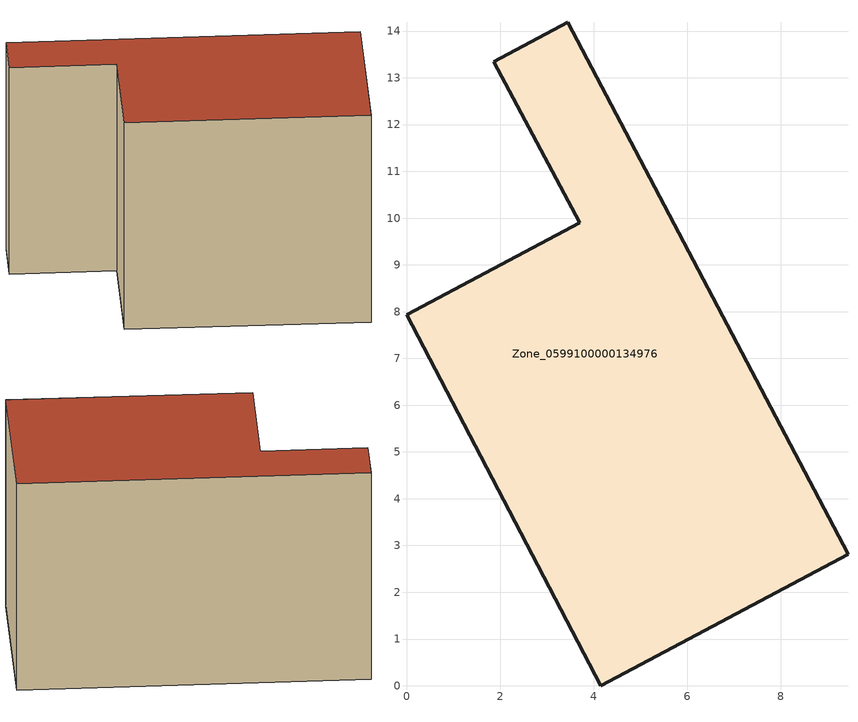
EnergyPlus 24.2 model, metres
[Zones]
Zone_0599100000134976
 floor ground (C_G): 1.87,13.35 3.45,14.19 9.44,2.81 4.15,0 0,7.94 3.7,9.9 z0
 wall outside (C_F): 4.15,0 9.44,2.81 3.45,14.19 1.87,13.35 3.7,9.9 0,7.94 4.15,0 z0:8.69
 roof outside (C_R): 3.45,14.19 1.87,13.35 3.7,9.9 0,7.94 4.15,0 9.44,2.81 z8.69
[BUILDING]
Pand.0599100000134976: North Axis=0; Terrain=City; Loads Convergence Tolerance Value=0.04; Temperature Convergence Tolerance Value=0.4; Solar Distribution=FullExterior; Maximum Number of Warmup Days=25; Minimum Number of Warmup Days=1
[Site:Location]
Rotterdam.The.Hague.AP_ZH_NLD Design_Conditions: Latitude=51.96; Longitude=4.45; Time Zone=1; Elevation=-4.5
[SITE:GROUNDTEMPERATURE:BUILDINGSURFACE]
18, 18, 18, 18, 18, 18, 18, 18, 18, 18, 18, 18
[MATERIAL] Thermal Absorptance=0.9; Solar Absorptance=0.7; Visible Absorptance=0.7
Name | Roughness | Thickness | Conductivity | Density | Specific Heat
G.TI.1975-1991 | MediumSmooth | 0.15 | 0.288461 | 540 | 1210
F.TI.1975-1991 | Rough | 0.3 | 0.230769 | 1920 | 840
R.TI.1975-1991 | MediumRough | 0.2 | 0.153846 | 1500 | 1000
[CONSTRUCTION]
C_G: G.TI.1975-1991
C_F: F.TI.1975-1991
C_R: R.TI.1975-1991
[ZONE]
Zone_0599100000134976: Type=1; Multiplier=1; Ceiling Height=Autocalculate; Volume=Autocalculate; Floor Area=autocalculate; Part of Total Floor Area=Yes
[ZONEINFILTRATION:DESIGNFLOWRATE]
Infil_Zone_0599100000134976: Zone or ZoneList or Space or SpaceList=Zone_0599100000134976; Schedule=AlwaysOn; Design Flow Rate Calculation Method=Flow/Area; Flow Rate per Floor Area=0.003; Constant Term Coefficient=1; Temperature Term Coefficient=0; Velocity Term Coefficient=0; Velocity Squared Term Coefficient=0
[HVACTEMPLATE:ZONE:IDEALLOADSAIRSYSTEM]
Zone_0599100000134976: Maximum Heating Supply Air Temperature=50; Minimum Cooling Supply Air Temperature=13; Maximum Heating Supply Air Humidity Ratio=0.0156; Minimum Cooling Supply Air Humidity Ratio=0.0077; Heating Limit=NoLimit; Cooling Limit=NoLimit; Dehumidification Control Type=ConstantSensibleHeatRatio; Cooling Sensible Heat Ratio=0.7; Dehumidification Setpoint=60; Humidification Control Type=None; Humidification Setpoint=30; Outdoor Air Method=None; Outdoor Air Flow Rate per Person=0.00944; Outdoor Air Flow Rate per Zone Floor Area=0; Outdoor Air Flow Rate per Zone=0; Demand Controlled Ventilation Type=None; Outdoor Air Economizer Type=NoEconomizer; Heat Recovery Type=None; Sensible Heat Recovery Effectiveness=0.7; Latent Heat Recovery Effectiveness=0.65
[ZONECONTROL:THERMOSTAT]
ThermostatControl_Zone_0599100000134976: Zone or ZoneList=Zone_0599100000134976; Control Type Schedule=DualSetpointControlType; Control 1=Thermostat_Zone_0599100000134976; Temperature Difference Between Cutout And Setpoint=0
[THERMOSTATSETPOINT:DUALSETPOINT]
Thermostat_Zone_0599100000134976: Heating Setpoint Temperature Schedule=HeatingSetpoint_Zone_0599100000134976; Cooling Setpoint Temperature Schedule=CoolingSetpoint_Zone_0599100000134976
[SCHEDULE:COMPACT]
HeatingSetpoint_Zone_0599100000134976: Through: 12/31, For: AllDays, Until: 24:00, 21
CoolingSetpoint_Zone_0599100000134976: Through: 12/31, For: AllDays, Until: 24:00, 24
DualSetpointControlType: Through: 12/31, For: AllDays, Until: 24:00, 4
AlwaysOn: Through: 12/31, For: AllDays, Until: 24:00, 1
